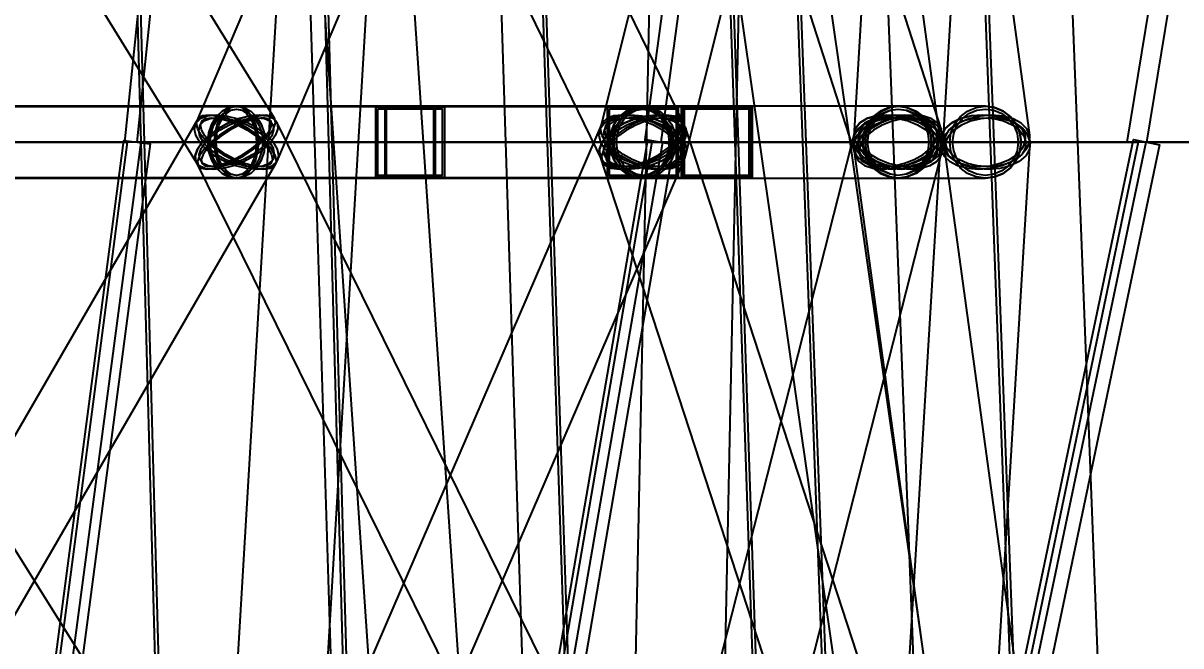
# Model space of a CAD drawing. Header units: millimetres. Extents: x -123812 to 252100, y -3000 to 639000.
# Drawn here: x 9009 to 15548, y 352156 to 355672 of the extents above; entities that cross this region are included whole.
import ezdxf

# ---------------------------------------------------------------- set-up
doc = ezdxf.new("R2010")
doc.units = ezdxf.units.MM
for name, color, linetype, lineweight in [('D-STR-DECK', 7, 'Continuous', 25), ('D-STR-DIM', 7, 'Continuous', 13), ('D-STR-STRC', 7, 'Continuous', 25)]:
    doc.layers.add(name, color=color, linetype=linetype, lineweight=lineweight)
doc.styles.add('OpenSansCondensed-Light', font='OpenSansCondensed-Light.ttf')
doc.styles.add('TOWER_UNICODE', font='Arial Unicode.ttf')
doc.dimstyles.new('EZDXF', dxfattribs={"dimtxt": 0.25, "dimasz": 0.175, "dimexe": 0.375, "dimexo": 0.125, "dimgap": 0.1, "dimtad": 1, "dimlfac": 100, "dimzin": 12, "dimdsep": 46, "dimtxsty": 'OpenSansCondensed-Light', "dimblk": 'ARCHTICK', "dimcen": 2.5, "dimazin": 3, "dimtfac": 0.5, "dimtmove": 2, "dimatfit": 3})

# ---------------------------------------------------------------- blocks, each defined once
blk = doc.blocks.new('_ARCHTICK')
at = {"color": 0, "linetype": 'BYBLOCK', "const_width": 0.15}
blk.add_lwpolyline([(-0.5, -0.5), (0.5, 0.5)], dxfattribs=at)

msp = doc.modelspace()

# ---------------------------------------------------------------- linework, layer by layer
at = {"layer": 'D-STR-DECK'}
for points in [[(6481.3, 355000), (7459.2, 369000), (7433.3, 371000), (11059.6, 371000), (11097.8, 369000), (9651.9, 355000)], [(6481.3, 355000), (7459.2, 369000), (7433.3, 371000), (11059.6, 371000), (11097.8, 369000), (9651.9, 355000)], [(9583, 355000), (11028.9, 369000), (10990.7, 371000), (14450, 371000), (14500, 369000), (12610.8, 355000)], [(9583, 355000), (11028.9, 369000), (10990.7, 371000), (14450, 371000), (14500, 369000), (12610.8, 355000)], [(12520.8, 355000), (14410, 369000), (14360, 371000), (17593.2, 371000), (17654.1, 369000), (15354, 355000)], [(12520.8, 355000), (14410, 369000), (14360, 371000), (17593.2, 371000), (17654.1, 369000), (15354, 355000)], [(15244.4, 355000), (17544.5, 369000), (17483.6, 371000), (20435.4, 371000), (20506.1, 369000), (17834.4, 355000)], [(15244.4, 355000), (17544.5, 369000), (17483.6, 371000), (20435.4, 371000), (20506.1, 369000), (17834.4, 355000)], [(6114.8, 350000), (6564.3, 355000), (9597, 355000), (8941.9, 350000)], [(6114.8, 350000), (6564.3, 355000), (9597, 355000), (8941.9, 350000)], [(6942.2, 335009.8), (9577.5, 355009.8), (9726.3, 354990.2), (7090.9, 334990.2)], [(6942.2, 335009.8), (9577.5, 355009.8), (9726.3, 354990.2), (7090.9, 334990.2)], [(9013.4, 350000), (9676, 355000), (12559.3, 355000), (11702, 350000)], [(9013.4, 350000), (9676, 355000), (12559.3, 355000), (11702, 350000)], [(9093.6, 335012.7), (12536.9, 355012.7), (12684.7, 354987.3), (9241.5, 334987.3)], [(9093.6, 335012.7), (12536.9, 355012.7), (12684.7, 354987.3), (9241.5, 334987.3)], [(11088.3, 335015.4), (15280.6, 355015.4), (15427.4, 354984.6), (11235.1, 334984.6)], [(11088.3, 335015.4), (15280.6, 355015.4), (15427.4, 354984.6), (11235.1, 334984.6)], [(11757.8, 350000), (12622.1, 355000), (15306.8, 355000), (14261.9, 350000)], [(11757.8, 350000), (12622.1, 355000), (15306.8, 355000), (14261.9, 350000)], [(14300.9, 350000), (15352.2, 355000), (17792.3, 355000), (16577.8, 350000)], [(14300.9, 350000), (15352.2, 355000), (17792.3, 355000), (16577.8, 350000)]]:
    msp.add_lwpolyline(points, close=True, dxfattribs=at)
at = {"layer": 'D-STR-STRC'}
for points in [[(10308.6, 374964.3), (13888.6, 349964.3), (13897.2, 349959.5), (13922.3, 349957.4), (13962.3, 349958.2), (14014.4, 349961.9), (14075, 349968.2), (14140.1, 349976.6), (14205.2, 349986.7), (14265.8, 349997.6), (14317.9, 350008.7), (14357.8, 350019.2), (14383, 350028.4), (14391.5, 350035.7), (10811.5, 375035.7)], [(9410.4, 374983.1), (11100.2, 349983.1), (11108.8, 349975.6), (11134.1, 349969.7), (11174.4, 349965.9), (11226.9, 349964.4), (11288, 349965.4), (11353.6, 349968.7), (11419.2, 349974.1), (11480.3, 349981.3), (11532.8, 349989.8), (11573.1, 349998.9), (11598.4, 350008.2), (11607, 350016.9), (9917.2, 375016.9)], [(11582.1, 375014.8), (10097.7, 350014.8), (10106.3, 350005.1), (10131.7, 349995.1), (10172, 349985.4), (10224.5, 349976.7), (10285.6, 349969.6), (10351.3, 349964.6), (10416.9, 349962), (10478, 349962), (10530.6, 349964.5), (10570.8, 349969.5), (10596.2, 349976.6), (10604.8, 349985.2), (12089.2, 374985.2)], [(12947, 375005.2), (12423.7, 350005.2), (12432.4, 349995.2), (12457.7, 349985.5), (12498.1, 349976.8), (12550.7, 349969.7), (12611.9, 349964.6), (12677.6, 349962), (12743.4, 349962), (12804.6, 349964.5), (12857.2, 349969.5), (12897.6, 349976.5), (12922.9, 349985.1), (12931.6, 349994.8), (13454.9, 374994.8)], [(6908, 359868), (9996.8, 354868), (10014.8, 354852.8), (10046.4, 354847.6), (10089.4, 354852.8), (10140.9, 354868), (10197.3, 354892.2), (10254.9, 354923.8), (10309.6, 354960.6), (10357.8, 355000), (10396.2, 355039.4), (10422.2, 355076.2), (10434, 355107.8), (10430.7, 355132), (7342, 360132)], [(9846.4, 359892.2), (12279.4, 354892.2), (12298.4, 354868), (12331.9, 354852.8), (12377.4, 354847.6), (12432, 354852.8), (12491.7, 354868), (12552.7, 354892.2), (12610.7, 354923.8), (12661.8, 354960.6), (12702.6, 355000), (12730.1, 355039.4), (12742.6, 355076.2), (12739.1, 355107.8), (10306.2, 360107.8)], [(12111.4, 360107.8), (9984.4, 355107.8), (9975, 355076.2), (9981.9, 355039.4), (10004.6, 355000), (10041.5, 354960.6), (10090.2, 354923.8), (10147.3, 354892.2), (10209, 354868), (10270.9, 354852.8), (10329, 354847.6), (10379.2, 354852.8), (10418.2, 354868), (10443.2, 354892.2), (12570.3, 359892.2)], [(12098.6, 359923.8), (13710, 354923.8), (13728.3, 354892.2), (13762, 354868), (13808.6, 354852.8), (13865, 354847.6), (13927.3, 354852.8), (13991.3, 354868), (14052.7, 354892.2), (14107.2, 354923.8), (14151.2, 354960.6), (14181.6, 355000), (14196.4, 355039.4), (14194.5, 355076.2), (12583.1, 360076.2)], [(13523.2, 360076.2), (12268, 355076.2), (12260.5, 355039.4), (12269.9, 355000), (12295.7, 354960.6), (12336, 354923.8), (12388.1, 354892.2), (12448.5, 354868), (12513, 354852.8), (12577.3, 354847.6), (12636.9, 354852.8), (12687.8, 354868), (12726.6, 354892.2), (12750.5, 354923.8), (14005.7, 359923.8)], [(13513.6, 359960.6), (14193.6, 354960.6), (14209.7, 354923.8), (14241.8, 354892.2), (14287.6, 354868), (14344.2, 354852.8), (14407.6, 354847.6), (14473.5, 354852.8), (14537.4, 354868), (14595, 354892.2), (14642.3, 354923.8), (14676.2, 354960.6), (14694.2, 355000), (14695.3, 355039.4), (14015.3, 360039.4)], [(13996.8, 360000), (13699.1, 355000), (13711.9, 354960.6), (13741.1, 354923.8), (13784.6, 354892.2), (13839.6, 354868), (13902.3, 354852.8), (13968.4, 354847.6), (14033.4, 354852.8), (14092.8, 354868), (14142.7, 354892.2), (14179.6, 354923.8), (14201, 354960.6), (14205.5, 355000), (14503.2, 360000)], [(7535.1, 349866.9), (10429.4, 354866.9), (10439.1, 354891.3), (10433.3, 354923.1), (10412.7, 354960.2), (10378.4, 355000), (10333, 355039.8), (10279.4, 355076.9), (10221.3, 355108.7), (10162.7, 355133.1), (10107.7, 355148.5), (10059.8, 355153.7), (10022.4, 355148.5), (9998.1, 355133.1), (7103.8, 350133.1)], [(7222.2, 354796.8), (10213.8, 354796.8), (10245.8, 354803.7), (10275.6, 354824), (10301.2, 354856.3), (10320.9, 354898.4), (10333.2, 354947.4), (10337.5, 355000), (10333.2, 355052.6), (10320.9, 355101.6), (10301.2, 355143.7), (10275.6, 355176), (10245.8, 355196.3), (10213.8, 355203.2), (7222.2, 355203.2)], [(7222.2, 354796.8), (10213.8, 354796.8), (10245.8, 354803.7), (10275.6, 354824), (10301.2, 354856.3), (10320.9, 354898.4), (10333.2, 354947.4), (10337.5, 355000), (10333.2, 355052.6), (10320.9, 355101.6), (10301.2, 355143.7), (10275.6, 355176), (10245.8, 355196.3), (10213.8, 355203.2), (7222.2, 355203.2)], [(12907.1, 350108.7), (10443.2, 355108.7), (10424, 355133.1), (10390.4, 355148.5), (10344.8, 355153.7), (10290.3, 355148.5), (10230.6, 355133.1), (10169.7, 355108.7), (10111.8, 355076.9), (10060.9, 355039.8), (10020.4, 355000), (9993, 354960.2), (9980.7, 354923.1), (9984.3, 354891.3), (12448.2, 349891.3)], [(10580.3, 349891.3), (12738.3, 354891.3), (12747.7, 354923.1), (12740.9, 354960.2), (12718.4, 355000), (12681.5, 355039.8), (12632.9, 355076.9), (12575.9, 355108.7), (12514.4, 355133.1), (12452.5, 355148.5), (12394.5, 355153.7), (12344.2, 355148.5), (12305.3, 355133.1), (12280.2, 355108.7), (10122.2, 350108.7)], [(14382.2, 350076.9), (12751.3, 355076.9), (12732.8, 355108.7), (12699.1, 355133.1), (12652.4, 355148.5), (12596, 355153.7), (12533.7, 355148.5), (12469.7, 355133.1), (12408.4, 355108.7), (12353.9, 355076.9), (12310.1, 355039.8), (12279.8, 355000), (12265.2, 354960.2), (12267.2, 354923.1), (13898, 349923.1)], [(12918.8, 349923.1), (14193.4, 354923.1), (14201, 354960.2), (14191.6, 355000), (14165.9, 355039.8), (14125.6, 355076.9), (14073.5, 355108.7), (14013.2, 355133.1), (13948.7, 355148.5), (13884.5, 355153.7), (13824.8, 355148.5), (13773.9, 355133.1), (13735.1, 355108.7), (13711.1, 355076.9), (12436.5, 350076.9)], [(14889.7, 350039.8), (14203, 355039.8), (14186.9, 355076.9), (14154.7, 355108.7), (14108.8, 355133.1), (14052.2, 355148.5), (13988.8, 355153.7), (13922.9, 355148.5), (13859, 355133.1), (13801.4, 355108.7), (13754.2, 355076.9), (13720.4, 355039.8), (13702.4, 355000), (13701.5, 354960.2), (14388.1, 349960.2)], [(14393.3, 350000), (14697.6, 355000), (14684.8, 355039.8), (14655.6, 355076.9), (14612, 355108.7), (14557, 355133.1), (14494.3, 355148.5), (14428.3, 355153.7), (14363.3, 355148.5), (14303.8, 355133.1), (14254, 355108.7), (14217.1, 355076.9), (14195.7, 355039.8), (14191.3, 355000), (13886.9, 350000)], [(7006, 354866.9), (10135, 349866.9), (10153.1, 349851.5), (10184.8, 349846.3), (10227.8, 349851.5), (10279.2, 349866.9), (10335.5, 349891.3), (10392.9, 349923.1), (10447.5, 349960.2), (10495.5, 350000), (10533.6, 350039.8), (10559.4, 350076.9), (10570.9, 350108.7), (10567.5, 350133.1), (7438.5, 355133.1)]]:
    msp.add_lwpolyline(points, dxfattribs=at)
for points in [[(9536.7, 360000), (9673, 355000), (10754.5, 355000), (10615.9, 360000)], [(9555.4, 360000), (9692.4, 355000), (10735.1, 355000), (10597.1, 360000)], [(10496.6, 360000), (10654.1, 355000), (11735.7, 355000), (11575.8, 360000)], [(11801.2, 360000), (11968.5, 355000), (13050, 355000), (12880.5, 360000)], [(11820, 360000), (11987.9, 355000), (13030.6, 355000), (12861.7, 360000)], [(13224.8, 360000), (13411.5, 355000), (14493, 355000), (14304.1, 360000)], [(13243.6, 360000), (13430.9, 355000), (14473.6, 355000), (14285.3, 360000)], [(13729.1, 360000), (13923.1, 355000), (14965.8, 355000), (14770.9, 360000)], [(6322, 354800), (11336.3, 354800), (11336.3, 355200), (6322, 355200)], [(6322, 354800), (11336.3, 354800), (11336.3, 355200), (6322, 355200)], [(10407.2, 355000), (10366.7, 354960.2), (10315.7, 354923.1), (10257.8, 354891.3), (10197, 354866.9), (10137.2, 354851.5), (10082.7, 354846.3), (10037.1, 354851.5), (10003.5, 354866.9), (9984.3, 354891.3), (9980.7, 354923.1), (9993, 354960.2), (10020.4, 355000), (10060.9, 355039.8), (10111.8, 355076.9), (10169.7, 355108.7), (10230.6, 355133.1), (10290.3, 355148.5), (10344.8, 355153.7), (10390.4, 355148.5), (10424, 355133.1), (10443.2, 355108.7), (10446.8, 355076.9), (10434.5, 355039.8)], [(10378.4, 355000), (10412.7, 354960.2), (10433.3, 354923.1), (10439.1, 354891.3), (10429.4, 354866.9), (10405.1, 354851.5), (10367.7, 354846.3), (10319.9, 354851.5), (10264.8, 354866.9), (10206.2, 354891.3), (10148.2, 354923.1), (10094.6, 354960.2), (10049.1, 355000), (10014.9, 355039.8), (9994.2, 355076.9), (9988.5, 355108.7), (9998.1, 355133.1), (10022.4, 355148.5), (10059.8, 355153.7), (10107.7, 355148.5), (10162.7, 355133.1), (10221.3, 355108.7), (10279.4, 355076.9), (10333, 355039.8)], [(10052.6, 355000), (10058, 354947.4), (10074.2, 354898.4), (10099.8, 354856.3), (10133.2, 354824), (10172, 354803.7), (10213.8, 354796.8), (12509.3, 354796.8), (12551, 354803.7), (12589.9, 354824), (12623.2, 354856.3), (12648.9, 354898.4), (12665, 354947.4), (12670.5, 355000), (12665, 355052.6), (12648.9, 355101.6), (12623.2, 355143.7), (12589.9, 355176), (12551, 355196.3), (12509.3, 355203.2), (10213.8, 355203.2), (10172, 355196.3), (10133.2, 355176), (10099.8, 355143.7), (10074.2, 355101.6), (10058, 355052.6)], [(10375, 355000), (10369.5, 354947.4), (10353.4, 354898.4), (10327.8, 354856.3), (10294.4, 354824), (10255.5, 354803.7), (10213.8, 354796.8), (10172, 354803.7), (10133.2, 354824), (10099.8, 354856.3), (10074.2, 354898.4), (10058, 354947.4), (10052.6, 355000), (10058, 355052.6), (10074.2, 355101.6), (10099.8, 355143.7), (10133.2, 355176), (10172, 355196.3), (10213.8, 355203.2), (10255.5, 355196.3), (10294.4, 355176), (10327.8, 355143.7), (10353.4, 355101.6), (10369.5, 355052.6)], [(10052.6, 355000), (10058, 354947.4), (10074.2, 354898.4), (10099.8, 354856.3), (10133.2, 354824), (10172, 354803.7), (10213.8, 354796.8), (12509.3, 354796.8), (12551, 354803.7), (12589.9, 354824), (12623.2, 354856.3), (12648.9, 354898.4), (12665, 354947.4), (12670.5, 355000), (12665, 355052.6), (12648.9, 355101.6), (12623.2, 355143.7), (12589.9, 355176), (12551, 355196.3), (12509.3, 355203.2), (10213.8, 355203.2), (10172, 355196.3), (10133.2, 355176), (10099.8, 355143.7), (10074.2, 355101.6), (10058, 355052.6)], [(10375, 355000), (10369.5, 354947.4), (10353.4, 354898.4), (10327.8, 354856.3), (10294.4, 354824), (10255.5, 354803.7), (10213.8, 354796.8), (10172, 354803.7), (10133.2, 354824), (10099.8, 354856.3), (10074.2, 354898.4), (10058, 354947.4), (10052.6, 355000), (10058, 355052.6), (10074.2, 355101.6), (10099.8, 355143.7), (10133.2, 355176), (10172, 355196.3), (10213.8, 355203.2), (10255.5, 355196.3), (10294.4, 355176), (10327.8, 355143.7), (10353.4, 355101.6), (10369.5, 355052.6)], [(10362.3, 355000), (10357.2, 354951.5), (10342.4, 354906.4), (10318.8, 354867.6), (10288, 354837.9), (10252.2, 354819.2), (10213.8, 354812.8), (10175.3, 354819.2), (10139.5, 354837.9), (10108.7, 354867.6), (10085.1, 354906.4), (10070.3, 354951.5), (10065.2, 355000), (10070.3, 355048.5), (10085.1, 355093.6), (10108.7, 355132.4), (10139.5, 355162.1), (10175.3, 355180.8), (10213.8, 355187.2), (10252.2, 355180.8), (10288, 355162.1), (10318.8, 355132.4), (10342.4, 355093.6), (10357.2, 355048.5)], [(10362.3, 355000), (10357.2, 354951.5), (10342.4, 354906.4), (10318.8, 354867.6), (10288, 354837.9), (10252.2, 354819.2), (10213.8, 354812.8), (10175.3, 354819.2), (10139.5, 354837.9), (10108.7, 354867.6), (10085.1, 354906.4), (10070.3, 354951.5), (10065.2, 355000), (10070.3, 355048.5), (10085.1, 355093.6), (10108.7, 355132.4), (10139.5, 355162.1), (10175.3, 355180.8), (10213.8, 355187.2), (10252.2, 355180.8), (10288, 355162.1), (10318.8, 355132.4), (10342.4, 355093.6), (10357.2, 355048.5)], [(10337.5, 355000), (10333.2, 354947.4), (10320.9, 354898.4), (10301.2, 354856.3), (10275.6, 354824), (10245.8, 354803.7), (10213.8, 354796.8), (10181.7, 354803.7), (10151.9, 354824), (10126.3, 354856.3), (10106.6, 354898.4), (10094.3, 354947.4), (10090.1, 355000), (10094.3, 355052.6), (10106.6, 355101.6), (10126.3, 355143.7), (10151.9, 355176), (10181.7, 355196.3), (10213.8, 355203.2), (10245.8, 355196.3), (10275.6, 355176), (10301.2, 355143.7), (10320.9, 355101.6), (10333.2, 355052.6)], [(10337.5, 355000), (10333.2, 354947.4), (10320.9, 354898.4), (10301.2, 354856.3), (10275.6, 354824), (10245.8, 354803.7), (10213.8, 354796.8), (10181.7, 354803.7), (10151.9, 354824), (10126.3, 354856.3), (10106.6, 354898.4), (10094.3, 354947.4), (10090.1, 355000), (10094.3, 355052.6), (10106.6, 355101.6), (10126.3, 355143.7), (10151.9, 355176), (10181.7, 355196.3), (10213.8, 355203.2), (10245.8, 355196.3), (10275.6, 355176), (10301.2, 355143.7), (10320.9, 355101.6), (10333.2, 355052.6)], [(10327.7, 355000), (10323.8, 354951.5), (10312.5, 354906.4), (10294.3, 354867.6), (10270.7, 354837.9), (10243.3, 354819.2), (10213.8, 354812.8), (10184.3, 354819.2), (10156.8, 354837.9), (10133.2, 354867.6), (10115.1, 354906.4), (10103.7, 354951.5), (10099.8, 355000), (10103.7, 355048.5), (10115.1, 355093.6), (10133.2, 355132.4), (10156.8, 355162.1), (10184.3, 355180.8), (10213.8, 355187.2), (10243.3, 355180.8), (10270.7, 355162.1), (10294.3, 355132.4), (10312.5, 355093.6), (10323.8, 355048.5)], [(10327.7, 355000), (10323.8, 354951.5), (10312.5, 354906.4), (10294.3, 354867.6), (10270.7, 354837.9), (10243.3, 354819.2), (10213.8, 354812.8), (10184.3, 354819.2), (10156.8, 354837.9), (10133.2, 354867.6), (10115.1, 354906.4), (10103.7, 354951.5), (10099.8, 355000), (10103.7, 355048.5), (10115.1, 355093.6), (10133.2, 355132.4), (10156.8, 355162.1), (10184.3, 355180.8), (10213.8, 355187.2), (10243.3, 355180.8), (10270.7, 355162.1), (10294.3, 355132.4), (10312.5, 355093.6), (10323.8, 355048.5)], [(11001.7, 354800), (13120, 354800), (13120, 355200), (11001.7, 355200)], [(11001.7, 355200), (11388.1, 355200), (11388.1, 354800), (11001.7, 354800)], [(11001.7, 354800), (13120, 354800), (13120, 355200), (11001.7, 355200)], [(11001.7, 355200), (11388.1, 355200), (11388.1, 354800), (11001.7, 354800)], [(11013.3, 355188), (11376.5, 355188), (11376.5, 354812), (11013.3, 354812)], [(11013.3, 355188), (11376.5, 355188), (11376.5, 354812), (11013.3, 354812)], [(11053.5, 355200), (11336.3, 355200), (11336.3, 354800), (11053.5, 354800)], [(11053.5, 355200), (11336.3, 355200), (11336.3, 354800), (11053.5, 354800)], [(11062, 355188), (11327.8, 355188), (11327.8, 354812), (11062, 354812)], [(11062, 355188), (11327.8, 355188), (11327.8, 354812), (11062, 354812)], [(12738.7, 355000), (12708.4, 354960.2), (12664.6, 354923.1), (12610.1, 354891.3), (12548.8, 354866.9), (12484.8, 354851.5), (12422.5, 354846.3), (12366.1, 354851.5), (12319.4, 354866.9), (12285.7, 354891.3), (12267.2, 354923.1), (12265.2, 354960.2), (12279.8, 355000), (12310.1, 355039.8), (12353.9, 355076.9), (12408.4, 355108.7), (12469.7, 355133.1), (12533.7, 355148.5), (12596, 355153.7), (12652.4, 355148.5), (12699.1, 355133.1), (12732.8, 355108.7), (12751.3, 355076.9), (12753.3, 355039.8)], [(12718.4, 355000), (12740.9, 354960.2), (12747.7, 354923.1), (12738.3, 354891.3), (12713.2, 354866.9), (12674.3, 354851.5), (12624.1, 354846.3), (12566, 354851.5), (12504.1, 354866.9), (12442.6, 354891.3), (12385.6, 354923.1), (12337, 354960.2), (12300.2, 355000), (12277.6, 355039.8), (12270.8, 355076.9), (12280.2, 355108.7), (12305.3, 355133.1), (12344.2, 355148.5), (12394.5, 355153.7), (12452.5, 355148.5), (12514.4, 355133.1), (12575.9, 355108.7), (12632.9, 355076.9), (12681.5, 355039.8)], [(12309.6, 354800), (13126.4, 354800), (13126.4, 355200), (12309.6, 355200)], [(12309.6, 355200), (12708.9, 355200), (12708.9, 354800), (12309.6, 354800)], [(12321.5, 355000), (12327.9, 354947.4), (12346.7, 354898.4), (12376.5, 354856.3), (12415.4, 354824), (12460.7, 354803.7), (12509.3, 354796.8), (13952.3, 354796.8), (14000.9, 354803.7), (14046.1, 354824), (14085, 354856.3), (14114.8, 354898.4), (14133.6, 354947.4), (14140, 355000), (14133.6, 355052.6), (14114.8, 355101.6), (14085, 355143.7), (14046.1, 355176), (14000.9, 355196.3), (13952.3, 355203.2), (12509.3, 355203.2), (12460.7, 355196.3), (12415.4, 355176), (12376.5, 355143.7), (12346.7, 355101.6), (12327.9, 355052.6)], [(12697, 355000), (12690.6, 354947.4), (12671.8, 354898.4), (12642, 354856.3), (12603.1, 354824), (12557.8, 354803.7), (12509.3, 354796.8), (12460.7, 354803.7), (12415.4, 354824), (12376.5, 354856.3), (12346.7, 354898.4), (12327.9, 354947.4), (12321.5, 355000), (12327.9, 355052.6), (12346.7, 355101.6), (12376.5, 355143.7), (12415.4, 355176), (12460.7, 355196.3), (12509.3, 355203.2), (12557.8, 355196.3), (12603.1, 355176), (12642, 355143.7), (12671.8, 355101.6), (12690.6, 355052.6)], [(12321.5, 355000), (12327.9, 354947.4), (12346.7, 354898.4), (12376.5, 354856.3), (12415.4, 354824), (12460.7, 354803.7), (12509.3, 354796.8), (13952.3, 354796.8), (14000.9, 354803.7), (14046.1, 354824), (14085, 354856.3), (14114.8, 354898.4), (14133.6, 354947.4), (14140, 355000), (14133.6, 355052.6), (14114.8, 355101.6), (14085, 355143.7), (14046.1, 355176), (14000.9, 355196.3), (13952.3, 355203.2), (12509.3, 355203.2), (12460.7, 355196.3), (12415.4, 355176), (12376.5, 355143.7), (12346.7, 355101.6), (12327.9, 355052.6)], [(12697, 355000), (12690.6, 354947.4), (12671.8, 354898.4), (12642, 354856.3), (12603.1, 354824), (12557.8, 354803.7), (12509.3, 354796.8), (12460.7, 354803.7), (12415.4, 354824), (12376.5, 354856.3), (12346.7, 354898.4), (12327.9, 354947.4), (12321.5, 355000), (12327.9, 355052.6), (12346.7, 355101.6), (12376.5, 355143.7), (12415.4, 355176), (12460.7, 355196.3), (12509.3, 355203.2), (12557.8, 355196.3), (12603.1, 355176), (12642, 355143.7), (12671.8, 355101.6), (12690.6, 355052.6)], [(12321.6, 355188), (12696.9, 355188), (12696.9, 354812), (12321.6, 354812)], [(12682.2, 355000), (12676.3, 354951.5), (12659, 354906.4), (12631.6, 354867.6), (12595.7, 354837.9), (12554, 354819.2), (12509.3, 354812.8), (12464.5, 354819.2), (12422.8, 354837.9), (12387, 354867.6), (12359.5, 354906.4), (12342.2, 354951.5), (12336.3, 355000), (12342.2, 355048.5), (12359.5, 355093.6), (12387, 355132.4), (12422.8, 355162.1), (12464.5, 355180.8), (12509.3, 355187.2), (12554, 355180.8), (12595.7, 355162.1), (12631.6, 355132.4), (12659, 355093.6), (12676.3, 355048.5)], [(12682.2, 355000), (12676.3, 354951.5), (12659, 354906.4), (12631.6, 354867.6), (12595.7, 354837.9), (12554, 354819.2), (12509.3, 354812.8), (12464.5, 354819.2), (12422.8, 354837.9), (12387, 354867.6), (12359.5, 354906.4), (12342.2, 354951.5), (12336.3, 355000), (12342.2, 355048.5), (12359.5, 355093.6), (12387, 355132.4), (12422.8, 355162.1), (12464.5, 355180.8), (12509.3, 355187.2), (12554, 355180.8), (12595.7, 355162.1), (12631.6, 355132.4), (12659, 355093.6), (12676.3, 355048.5)], [(12670.5, 355000), (12665, 354947.4), (12648.9, 354898.4), (12623.2, 354856.3), (12589.9, 354824), (12551, 354803.7), (12509.3, 354796.8), (12467.5, 354803.7), (12428.7, 354824), (12395.3, 354856.3), (12369.6, 354898.4), (12353.5, 354947.4), (12348, 355000), (12353.5, 355052.6), (12369.6, 355101.6), (12395.3, 355143.7), (12428.7, 355176), (12467.5, 355196.3), (12509.3, 355203.2), (12551, 355196.3), (12589.9, 355176), (12623.2, 355143.7), (12648.9, 355101.6), (12665, 355052.6)], [(12670.5, 355000), (12665, 354947.4), (12648.9, 354898.4), (12623.2, 354856.3), (12589.9, 354824), (12551, 354803.7), (12509.3, 354796.8), (12467.5, 354803.7), (12428.7, 354824), (12395.3, 354856.3), (12369.6, 354898.4), (12353.5, 354947.4), (12348, 355000), (12353.5, 355052.6), (12369.6, 355101.6), (12395.3, 355143.7), (12428.7, 355176), (12467.5, 355196.3), (12509.3, 355203.2), (12551, 355196.3), (12589.9, 355176), (12623.2, 355143.7), (12648.9, 355101.6), (12665, 355052.6)], [(12657.8, 355000), (12652.7, 354951.5), (12637.9, 354906.4), (12614.3, 354867.6), (12583.5, 354837.9), (12547.7, 354819.2), (12509.3, 354812.8), (12470.8, 354819.2), (12435, 354837.9), (12404.2, 354867.6), (12380.6, 354906.4), (12365.8, 354951.5), (12360.7, 355000), (12365.8, 355048.5), (12380.6, 355093.6), (12404.2, 355132.4), (12435, 355162.1), (12470.8, 355180.8), (12509.3, 355187.2), (12547.7, 355180.8), (12583.5, 355162.1), (12614.3, 355132.4), (12637.9, 355093.6), (12652.7, 355048.5)], [(12657.8, 355000), (12652.7, 354951.5), (12637.9, 354906.4), (12614.3, 354867.6), (12583.5, 354837.9), (12547.7, 354819.2), (12509.3, 354812.8), (12470.8, 354819.2), (12435, 354837.9), (12404.2, 354867.6), (12380.6, 354906.4), (12365.8, 354951.5), (12360.7, 355000), (12365.8, 355048.5), (12380.6, 355093.6), (12404.2, 355132.4), (12435, 355162.1), (12470.8, 355180.8), (12509.3, 355187.2), (12547.7, 355180.8), (12583.5, 355162.1), (12614.3, 355132.4), (12637.9, 355093.6), (12652.7, 355048.5)], [(12727.1, 355200), (13126.4, 355200), (13126.4, 354800), (12727.1, 354800)], [(12733.6, 355200), (13120, 355200), (13120, 354800), (12733.6, 354800)], [(12733.6, 355200), (13120, 355200), (13120, 354800), (12733.6, 354800)], [(12739.1, 355188), (13114.5, 355188), (13114.5, 354812), (12739.1, 354812)], [(12745.2, 355188), (13108.4, 355188), (13108.4, 354812), (12745.2, 354812)], [(12745.2, 355188), (13108.4, 355188), (13108.4, 354812), (12745.2, 354812)], [(14202.1, 355000), (14184.1, 354960.2), (14150.4, 354923.1), (14103.1, 354891.3), (14045.5, 354866.9), (13981.6, 354851.5), (13915.7, 354846.3), (13852.3, 354851.5), (13795.7, 354866.9), (13749.8, 354891.3), (13717.6, 354923.1), (13701.5, 354960.2), (13702.4, 355000), (13720.4, 355039.8), (13754.2, 355076.9), (13801.4, 355108.7), (13859, 355133.1), (13922.9, 355148.5), (13988.8, 355153.7), (14052.2, 355148.5), (14108.8, 355133.1), (14154.7, 355108.7), (14186.9, 355076.9), (14203, 355039.8)], [(14191.6, 355000), (14201, 354960.2), (14193.4, 354923.1), (14169.4, 354891.3), (14130.6, 354866.9), (14079.7, 354851.5), (14020.1, 354846.3), (13955.8, 354851.5), (13891.3, 354866.9), (13831, 354891.3), (13778.9, 354923.1), (13738.7, 354960.2), (13713, 355000), (13703.6, 355039.8), (13711.1, 355076.9), (13735.1, 355108.7), (13773.9, 355133.1), (13824.8, 355148.5), (13884.5, 355153.7), (13948.7, 355148.5), (14013.2, 355133.1), (14073.5, 355108.7), (14125.6, 355076.9), (14165.9, 355039.8)], [(13750.8, 355000), (13757.7, 354947.4), (13777.8, 354898.4), (13809.8, 354856.3), (13851.5, 354824), (13900.1, 354803.7), (13952.3, 354796.8), (14444.4, 354796.8), (14496.6, 354803.7), (14545.2, 354824), (14586.9, 354856.3), (14618.9, 354898.4), (14639, 354947.4), (14645.9, 355000), (14639, 355052.6), (14618.9, 355101.6), (14586.9, 355143.7), (14545.2, 355176), (14496.6, 355196.3), (14444.4, 355203.2), (13952.3, 355203.2), (13900.1, 355196.3), (13851.5, 355176), (13809.8, 355143.7), (13777.8, 355101.6), (13757.7, 355052.6)], [(14153.7, 355000), (14146.9, 354947.4), (14126.7, 354898.4), (14094.7, 354856.3), (14053, 354824), (14004.4, 354803.7), (13952.3, 354796.8), (13900.1, 354803.7), (13851.5, 354824), (13809.8, 354856.3), (13777.8, 354898.4), (13757.7, 354947.4), (13750.8, 355000), (13757.7, 355052.6), (13777.8, 355101.6), (13809.8, 355143.7), (13851.5, 355176), (13900.1, 355196.3), (13952.3, 355203.2), (14004.4, 355196.3), (14053, 355176), (14094.7, 355143.7), (14126.7, 355101.6), (14146.9, 355052.6)], [(13750.8, 355000), (13757.7, 354947.4), (13777.8, 354898.4), (13809.8, 354856.3), (13851.5, 354824), (13900.1, 354803.7), (13952.3, 354796.8), (14444.4, 354796.8), (14496.6, 354803.7), (14545.2, 354824), (14586.9, 354856.3), (14618.9, 354898.4), (14639, 354947.4), (14645.9, 355000), (14639, 355052.6), (14618.9, 355101.6), (14586.9, 355143.7), (14545.2, 355176), (14496.6, 355196.3), (14444.4, 355203.2), (13952.3, 355203.2), (13900.1, 355196.3), (13851.5, 355176), (13809.8, 355143.7), (13777.8, 355101.6), (13757.7, 355052.6)], [(14153.7, 355000), (14146.9, 354947.4), (14126.7, 354898.4), (14094.7, 354856.3), (14053, 354824), (14004.4, 354803.7), (13952.3, 354796.8), (13900.1, 354803.7), (13851.5, 354824), (13809.8, 354856.3), (13777.8, 354898.4), (13757.7, 354947.4), (13750.8, 355000), (13757.7, 355052.6), (13777.8, 355101.6), (13809.8, 355143.7), (13851.5, 355176), (13900.1, 355196.3), (13952.3, 355203.2), (14004.4, 355196.3), (14053, 355176), (14094.7, 355143.7), (14126.7, 355101.6), (14146.9, 355052.6)], [(14140, 355000), (14133.6, 354947.4), (14114.8, 354898.4), (14085, 354856.3), (14046.1, 354824), (14000.9, 354803.7), (13952.3, 354796.8), (13903.7, 354803.7), (13858.4, 354824), (13819.5, 354856.3), (13789.7, 354898.4), (13770.9, 354947.4), (13764.5, 355000), (13770.9, 355052.6), (13789.7, 355101.6), (13819.5, 355143.7), (13858.4, 355176), (13903.7, 355196.3), (13952.3, 355203.2), (14000.9, 355196.3), (14046.1, 355176), (14085, 355143.7), (14114.8, 355101.6), (14133.6, 355052.6)], [(14140, 355000), (14133.6, 354947.4), (14114.8, 354898.4), (14085, 354856.3), (14046.1, 354824), (14000.9, 354803.7), (13952.3, 354796.8), (13903.7, 354803.7), (13858.4, 354824), (13819.5, 354856.3), (13789.7, 354898.4), (13770.9, 354947.4), (13764.5, 355000), (13770.9, 355052.6), (13789.7, 355101.6), (13819.5, 355143.7), (13858.4, 355176), (13903.7, 355196.3), (13952.3, 355203.2), (14000.9, 355196.3), (14046.1, 355176), (14085, 355143.7), (14114.8, 355101.6), (14133.6, 355052.6)], [(14137.9, 355000), (14131.5, 354951.5), (14113, 354906.4), (14083.5, 354867.6), (14045.1, 354837.9), (14000.3, 354819.2), (13952.3, 354812.8), (13904.2, 354819.2), (13859.5, 354837.9), (13821, 354867.6), (13791.5, 354906.4), (13773, 354951.5), (13766.7, 355000), (13773, 355048.5), (13791.5, 355093.6), (13821, 355132.4), (13859.5, 355162.1), (13904.2, 355180.8), (13952.3, 355187.2), (14000.3, 355180.8), (14045.1, 355162.1), (14083.5, 355132.4), (14113, 355093.6), (14131.5, 355048.5)], [(14137.9, 355000), (14131.5, 354951.5), (14113, 354906.4), (14083.5, 354867.6), (14045.1, 354837.9), (14000.3, 354819.2), (13952.3, 354812.8), (13904.2, 354819.2), (13859.5, 354837.9), (13821, 354867.6), (13791.5, 354906.4), (13773, 354951.5), (13766.7, 355000), (13773, 355048.5), (13791.5, 355093.6), (13821, 355132.4), (13859.5, 355162.1), (13904.2, 355180.8), (13952.3, 355187.2), (14000.3, 355180.8), (14045.1, 355162.1), (14083.5, 355132.4), (14113, 355093.6), (14131.5, 355048.5)], [(14125.2, 355000), (14119.3, 354951.5), (14102, 354906.4), (14074.6, 354867.6), (14038.7, 354837.9), (13997, 354819.2), (13952.3, 354812.8), (13907.5, 354819.2), (13865.8, 354837.9), (13830, 354867.6), (13802.5, 354906.4), (13785.2, 354951.5), (13779.3, 355000), (13785.2, 355048.5), (13802.5, 355093.6), (13830, 355132.4), (13865.8, 355162.1), (13907.5, 355180.8), (13952.3, 355187.2), (13997, 355180.8), (14038.7, 355162.1), (14074.6, 355132.4), (14102, 355093.6), (14119.3, 355048.5)], [(14125.2, 355000), (14119.3, 354951.5), (14102, 354906.4), (14074.6, 354867.6), (14038.7, 354837.9), (13997, 354819.2), (13952.3, 354812.8), (13907.5, 354819.2), (13865.8, 354837.9), (13830, 354867.6), (13802.5, 354906.4), (13785.2, 354951.5), (13779.3, 355000), (13785.2, 355048.5), (13802.5, 355093.6), (13830, 355132.4), (13865.8, 355162.1), (13907.5, 355180.8), (13952.3, 355187.2), (13997, 355180.8), (14038.7, 355162.1), (14074.6, 355132.4), (14102, 355093.6), (14119.3, 355048.5)], [(14697.6, 355000), (14693.2, 354960.2), (14671.8, 354923.1), (14634.9, 354891.3), (14585.1, 354866.9), (14525.6, 354851.5), (14460.6, 354846.3), (14394.6, 354851.5), (14331.9, 354866.9), (14276.9, 354891.3), (14233.3, 354923.1), (14204.1, 354960.2), (14191.3, 355000), (14195.7, 355039.8), (14217.1, 355076.9), (14254, 355108.7), (14303.8, 355133.1), (14363.3, 355148.5), (14428.3, 355153.7), (14494.3, 355148.5), (14557, 355133.1), (14612, 355108.7), (14655.6, 355076.9), (14684.8, 355039.8)], [(14645.9, 355000), (14639, 354947.4), (14618.9, 354898.4), (14586.9, 354856.3), (14545.2, 354824), (14496.6, 354803.7), (14444.4, 354796.8), (14392.3, 354803.7), (14343.7, 354824), (14302, 354856.3), (14270, 354898.4), (14249.8, 354947.4), (14243, 355000), (14249.8, 355052.6), (14270, 355101.6), (14302, 355143.7), (14343.7, 355176), (14392.3, 355196.3), (14444.4, 355203.2), (14496.6, 355196.3), (14545.2, 355176), (14586.9, 355143.7), (14618.9, 355101.6), (14639, 355052.6)], [(14645.9, 355000), (14639, 354947.4), (14618.9, 354898.4), (14586.9, 354856.3), (14545.2, 354824), (14496.6, 354803.7), (14444.4, 354796.8), (14392.3, 354803.7), (14343.7, 354824), (14302, 354856.3), (14270, 354898.4), (14249.8, 354947.4), (14243, 355000), (14249.8, 355052.6), (14270, 355101.6), (14302, 355143.7), (14343.7, 355176), (14392.3, 355196.3), (14444.4, 355203.2), (14496.6, 355196.3), (14545.2, 355176), (14586.9, 355143.7), (14618.9, 355101.6), (14639, 355052.6)], [(14630, 355000), (14623.7, 354951.5), (14605.2, 354906.4), (14575.7, 354867.6), (14537.2, 354837.9), (14492.5, 354819.2), (14444.4, 354812.8), (14396.4, 354819.2), (14351.6, 354837.9), (14313.2, 354867.6), (14283.7, 354906.4), (14265.2, 354951.5), (14258.8, 355000), (14265.2, 355048.5), (14283.7, 355093.6), (14313.2, 355132.4), (14351.6, 355162.1), (14396.4, 355180.8), (14444.4, 355187.2), (14492.5, 355180.8), (14537.2, 355162.1), (14575.7, 355132.4), (14605.2, 355093.6), (14623.7, 355048.5)], [(14630, 355000), (14623.7, 354951.5), (14605.2, 354906.4), (14575.7, 354867.6), (14537.2, 354837.9), (14492.5, 354819.2), (14444.4, 354812.8), (14396.4, 354819.2), (14351.6, 354837.9), (14313.2, 354867.6), (14283.7, 354906.4), (14265.2, 354951.5), (14258.8, 355000), (14265.2, 355048.5), (14283.7, 355093.6), (14313.2, 355132.4), (14351.6, 355162.1), (14396.4, 355180.8), (14444.4, 355187.2), (14492.5, 355180.8), (14537.2, 355162.1), (14575.7, 355132.4), (14605.2, 355093.6), (14623.7, 355048.5)], [(10004.6, 355000), (10041.5, 354960.6), (10090.2, 354923.8), (10147.3, 354892.2), (10209, 354868), (10270.9, 354852.8), (10329, 354847.6), (10379.2, 354852.8), (10418.2, 354868), (10443.2, 354892.2), (10452.6, 354923.8), (10445.7, 354960.6), (10423, 355000), (10386, 355039.4), (10337.3, 355076.2), (10280.2, 355107.8), (10218.6, 355132), (10156.6, 355147.2), (10098.5, 355152.4), (10048.3, 355147.2), (10009.4, 355132), (9984.4, 355107.8), (9975, 355076.2), (9981.9, 355039.4)], [(10069.7, 355000), (10031.3, 354960.6), (10005.3, 354923.8), (9993.6, 354892.2), (9996.8, 354868), (10014.8, 354852.8), (10046.4, 354847.6), (10089.4, 354852.8), (10140.9, 354868), (10197.3, 354892.2), (10254.9, 354923.8), (10309.6, 354960.6), (10357.8, 355000), (10396.2, 355039.4), (10422.2, 355076.2), (10434, 355107.8), (10430.7, 355132), (10412.7, 355147.2), (10381.1, 355152.4), (10338.1, 355147.2), (10286.7, 355132), (10230.2, 355107.8), (10172.7, 355076.2), (10117.9, 355039.4)], [(10025.2, 355000), (10058.5, 354964.4), (10102.4, 354931.3), (10153.9, 354902.8), (10209.4, 354881), (10265.3, 354867.3), (10317.7, 354862.6), (10362.9, 354867.3), (10398, 354881), (10420.6, 354902.8), (10429.1, 354931.3), (10422.8, 354964.4), (10402.4, 355000), (10369, 355035.6), (10325.1, 355068.7), (10273.7, 355097.2), (10218.1, 355119), (10162.2, 355132.7), (10109.9, 355137.4), (10064.6, 355132.7), (10029.5, 355119), (10006.9, 355097.2), (9998.5, 355068.7), (10004.7, 355035.6)], [(10388.1, 355000), (10351.6, 354964.1), (10305.7, 354930.7), (10253.5, 354902), (10198.6, 354880), (10144.8, 354866.1), (10095.6, 354861.4), (10054.5, 354866.1), (10024.2, 354880), (10006.9, 354902), (10003.7, 354930.7), (10014.7, 354964.1), (10039.4, 355000), (10075.9, 355035.9), (10121.8, 355069.3), (10174, 355098), (10228.9, 355120), (10282.8, 355133.9), (10331.9, 355138.6), (10373, 355133.9), (10403.3, 355120), (10420.6, 355098), (10423.9, 355069.3), (10412.8, 355035.9)], [(10362.2, 355000), (10393.1, 354964.1), (10411.7, 354930.7), (10416.9, 354902), (10408.2, 354880), (10386.3, 354866.1), (10352.6, 354861.4), (10309.4, 354866.1), (10259.8, 354880), (10207, 354902), (10154.6, 354930.7), (10106.3, 354964.1), (10065.3, 355000), (10034.5, 355035.9), (10015.8, 355069.3), (10010.6, 355098), (10019.3, 355120), (10041.3, 355133.9), (10074.9, 355138.6), (10118.1, 355133.9), (10167.8, 355120), (10220.6, 355098), (10272.9, 355069.3), (10321.2, 355035.9)], [(10083.9, 355000), (10049.3, 354964.4), (10025.8, 354931.3), (10015.2, 354902.8), (10018.2, 354881), (10034.4, 354867.3), (10062.9, 354862.6), (10101.6, 354867.3), (10148, 354881), (10198.9, 354902.8), (10250.8, 354931.3), (10300.2, 354964.4), (10343.6, 355000), (10378.3, 355035.6), (10401.7, 355068.7), (10412.3, 355097.2), (10409.4, 355119), (10393.1, 355132.7), (10364.6, 355137.4), (10325.9, 355132.7), (10279.5, 355119), (10228.6, 355097.2), (10176.7, 355068.7), (10127.4, 355035.6)], [(12269.9, 355000), (12295.7, 354960.6), (12336, 354923.8), (12388.1, 354892.2), (12448.5, 354868), (12513, 354852.8), (12577.3, 354847.6), (12636.9, 354852.8), (12687.8, 354868), (12726.6, 354892.2), (12750.5, 354923.8), (12758.1, 354960.6), (12748.6, 355000), (12722.9, 355039.4), (12682.5, 355076.2), (12630.4, 355107.8), (12570, 355132), (12505.5, 355147.2), (12441.2, 355152.4), (12381.6, 355147.2), (12330.7, 355132), (12291.9, 355107.8), (12268, 355076.2), (12260.5, 355039.4)], [(12316, 355000), (12288.4, 354960.6), (12275.9, 354923.8), (12279.4, 354892.2), (12298.4, 354868), (12331.9, 354852.8), (12377.4, 354847.6), (12432, 354852.8), (12491.7, 354868), (12552.7, 354892.2), (12610.7, 354923.8), (12661.8, 354960.6), (12702.6, 355000), (12730.1, 355039.4), (12742.6, 355076.2), (12739.1, 355107.8), (12720.1, 355132), (12686.6, 355147.2), (12641.1, 355152.4), (12586.6, 355147.2), (12526.8, 355132), (12465.8, 355107.8), (12407.8, 355076.2), (12356.7, 355039.4)], [(12293.5, 355000), (12316.7, 354964.4), (12353, 354931.3), (12400, 354902.8), (12454.5, 354881), (12512.6, 354867.3), (12570.6, 354862.6), (12624.3, 354867.3), (12670.3, 354881), (12705.2, 354902.8), (12726.8, 354931.3), (12733.6, 354964.4), (12725, 355000), (12701.8, 355035.6), (12665.5, 355068.7), (12618.5, 355097.2), (12564.1, 355119), (12505.9, 355132.7), (12447.9, 355137.4), (12394.2, 355132.7), (12348.3, 355119), (12313.3, 355097.2), (12291.7, 355068.7), (12284.9, 355035.6)], [(12716.1, 355000), (12688.8, 354964.1), (12649.3, 354930.7), (12600.2, 354902), (12544.9, 354880), (12487.2, 354866.1), (12431, 354861.4), (12380.2, 354866.1), (12338.1, 354880), (12307.7, 354902), (12291, 354930.7), (12289.2, 354964.1), (12302.4, 355000), (12329.7, 355035.9), (12369.2, 355069.3), (12418.3, 355098), (12473.6, 355120), (12531.3, 355133.9), (12587.5, 355138.6), (12638.3, 355133.9), (12680.4, 355120), (12710.8, 355098), (12727.5, 355069.3), (12729.3, 355035.9)], [(12697.8, 355000), (12718.1, 354964.1), (12724.3, 354930.7), (12715.7, 354902), (12693.1, 354880), (12658, 354866.1), (12612.8, 354861.4), (12560.4, 354866.1), (12504.6, 354880), (12449.1, 354902), (12397.7, 354930.7), (12354, 354964.1), (12320.7, 355000), (12300.4, 355035.9), (12294.2, 355069.3), (12302.8, 355098), (12325.4, 355120), (12360.5, 355133.9), (12405.8, 355138.6), (12458.1, 355133.9), (12513.9, 355120), (12569.4, 355098), (12620.8, 355069.3), (12664.6, 355035.9)], [(12335, 355000), (12310.2, 354964.4), (12298.9, 354931.3), (12302, 354902.8), (12319.2, 354881), (12349.4, 354867.3), (12390.4, 354862.6), (12439.6, 354867.3), (12493.5, 354881), (12548.4, 354902.8), (12600.8, 354931.3), (12646.8, 354964.4), (12683.5, 355000), (12708.3, 355035.6), (12719.6, 355068.7), (12716.5, 355097.2), (12699.3, 355119), (12669.2, 355132.7), (12628.1, 355137.4), (12578.9, 355132.7), (12525, 355119), (12470.1, 355097.2), (12417.8, 355068.7), (12371.7, 355035.6)], [(13699.1, 355000), (13711.9, 354960.6), (13741.1, 354923.8), (13784.6, 354892.2), (13839.6, 354868), (13902.3, 354852.8), (13968.4, 354847.6), (14033.4, 354852.8), (14092.8, 354868), (14142.7, 354892.2), (14179.6, 354923.8), (14201, 354960.6), (14205.5, 355000), (14192.7, 355039.4), (14163.5, 355076.2), (14119.9, 355107.8), (14064.9, 355132), (14002.2, 355147.2), (13936.1, 355152.4), (13871.1, 355147.2), (13811.7, 355132), (13761.8, 355107.8), (13724.9, 355076.2), (13703.5, 355039.4)], [(13722.9, 355000), (13708.1, 354960.6), (13710, 354923.8), (13728.3, 354892.2), (13762, 354868), (13808.6, 354852.8), (13865, 354847.6), (13927.3, 354852.8), (13991.3, 354868), (14052.7, 354892.2), (14107.2, 354923.8), (14151.2, 354960.6), (14181.6, 355000), (14196.4, 355039.4), (14194.5, 355076.2), (14176.2, 355107.8), (14142.6, 355132), (14096, 355147.2), (14039.6, 355152.4), (13977.2, 355147.2), (13913.2, 355132), (13851.8, 355107.8), (13797.3, 355076.2), (13753.3, 355039.4)], [(13724, 355000), (13735.5, 354964.4), (13761.8, 354931.3), (13801.1, 354902.8), (13850.7, 354881), (13907.2, 354867.3), (13966.8, 354862.6), (14025.4, 354867.3), (14079, 354881), (14124, 354902.8), (14157.2, 354931.3), (14176.5, 354964.4), (14180.5, 355000), (14169, 355035.6), (14142.7, 355068.7), (14103.4, 355097.2), (14053.8, 355119), (13997.3, 355132.7), (13937.7, 355137.4), (13879.1, 355132.7), (13825.5, 355119), (13780.6, 355097.2), (13747.3, 355068.7), (13728, 355035.6)], [(14177.5, 355000), (14161.3, 354964.1), (14130.9, 354930.7), (14088.2, 354902), (14036.4, 354880), (13978.7, 354866.1), (13919.3, 354861.4), (13862.2, 354866.1), (13811.1, 354880), (13769.7, 354902), (13740.7, 354930.7), (13726.2, 354964.1), (13727, 355000), (13743.2, 355035.9), (13773.7, 355069.3), (13816.3, 355098), (13868.2, 355120), (13925.8, 355133.9), (13985.2, 355138.6), (14042.4, 355133.9), (14093.4, 355120), (14134.8, 355098), (14163.8, 355069.3), (14178.3, 355035.9)], [(14168, 355000), (14176.5, 354964.1), (14169.7, 354930.7), (14148, 354902), (14113.1, 354880), (14067.1, 354866.1), (14013.4, 354861.4), (13955.5, 354866.1), (13897.3, 354880), (13842.9, 354902), (13796, 354930.7), (13759.7, 354964.1), (13736.5, 355000), (13728.1, 355035.9), (13734.9, 355069.3), (13756.5, 355098), (13791.4, 355120), (13837.4, 355133.9), (13891.1, 355138.6), (13949.1, 355133.9), (14007.2, 355120), (14061.6, 355098), (14108.5, 355069.3), (14144.8, 355035.9)], [(13745.5, 355000), (13732.2, 354964.4), (13733.8, 354931.3), (13750.4, 354902.8), (13780.7, 354881), (13822.7, 354867.3), (13873.5, 354862.6), (13929.8, 354867.3), (13987.5, 354881), (14042.8, 354902.8), (14092, 354931.3), (14131.6, 354964.4), (14159, 355000), (14172.4, 355035.6), (14170.7, 355068.7), (14154.1, 355097.2), (14123.8, 355119), (14081.8, 355132.7), (14031, 355137.4), (13974.8, 355132.7), (13917, 355119), (13861.7, 355097.2), (13812.5, 355068.7), (13772.9, 355035.6)], [(14194.7, 355000), (14193.6, 354960.6), (14209.7, 354923.8), (14241.8, 354892.2), (14287.6, 354868), (14344.2, 354852.8), (14407.6, 354847.6), (14473.5, 354852.8), (14537.4, 354868), (14595, 354892.2), (14642.3, 354923.8), (14676.2, 354960.6), (14694.2, 355000), (14695.3, 355039.4), (14679.2, 355076.2), (14647.1, 355107.8), (14601.2, 355132), (14544.7, 355147.2), (14481.3, 355152.4), (14415.4, 355147.2), (14351.5, 355132), (14293.9, 355107.8), (14246.5, 355076.2), (14212.7, 355039.4)], [(14672.7, 355000), (14668.7, 354964.1), (14649.4, 354930.7), (14616.2, 354902), (14571.2, 354880), (14517.6, 354866.1), (14459, 354861.4), (14399.5, 354866.1), (14343, 354880), (14293.4, 354902), (14254.1, 354930.7), (14227.7, 354964.1), (14216.2, 355000), (14220.2, 355035.9), (14239.5, 355069.3), (14272.7, 355098), (14317.7, 355120), (14371.3, 355133.9), (14429.8, 355138.6), (14489.4, 355133.9), (14545.9, 355120), (14595.5, 355098), (14634.8, 355069.3), (14661.2, 355035.9)], [(14219.2, 355000), (14218.3, 354964.4), (14232.8, 354931.3), (14261.7, 354902.8), (14303.1, 354881), (14354.1, 354867.3), (14411.2, 354862.6), (14470.6, 354867.3), (14528.3, 354881), (14580.2, 354902.8), (14622.9, 354931.3), (14653.4, 354964.4), (14669.6, 355000), (14670.6, 355035.6), (14656.1, 355068.7), (14627.2, 355097.2), (14585.8, 355119), (14534.8, 355132.7), (14477.7, 355137.4), (14418.2, 355132.7), (14360.6, 355119), (14308.7, 355097.2), (14266, 355068.7), (14235.5, 355035.6)], [(9673, 355000), (9809.3, 350000), (10893.2, 350000), (10754.5, 355000)], [(10754.5, 355000), (10736.1, 355000), (10682.1, 355000), (10596.1, 355000), (10484.1, 355000), (10353.7, 355000), (10213.8, 355000), (10073.8, 355000), (9943.4, 355000), (9831.4, 355000), (9745.4, 355000), (9691.4, 355000), (9673, 355000), (9691.4, 355000), (9745.4, 355000), (9831.4, 355000), (9943.4, 355000), (10073.8, 355000), (10213.8, 355000), (10353.7, 355000), (10484.1, 355000), (10596.1, 355000), (10682.1, 355000), (10736.1, 355000)], [(9692.4, 355000), (9829.4, 350000), (10873.1, 350000), (10735.1, 355000)], [(10735.1, 355000), (10717.3, 355000), (10665.3, 355000), (10582.4, 355000), (10474.4, 355000), (10348.7, 355000), (10213.8, 355000), (10078.8, 355000), (9953.1, 355000), (9845.1, 355000), (9762.3, 355000), (9710.2, 355000), (9692.4, 355000), (9710.2, 355000), (9762.3, 355000), (9845.1, 355000), (9953.1, 355000), (10078.8, 355000), (10213.8, 355000), (10348.7, 355000), (10474.4, 355000), (10582.4, 355000), (10665.3, 355000), (10717.3, 355000)], [(10735.1, 355000), (10717.3, 355000), (10665.3, 355000), (10582.4, 355000), (10474.4, 355000), (10348.7, 355000), (10213.8, 355000), (10078.8, 355000), (9953.1, 355000), (9845.1, 355000), (9762.3, 355000), (9710.2, 355000), (9692.4, 355000), (9710.2, 355000), (9762.3, 355000), (9845.1, 355000), (9953.1, 355000), (10078.8, 355000), (10213.8, 355000), (10348.7, 355000), (10474.4, 355000), (10582.4, 355000), (10665.3, 355000), (10717.3, 355000)], [(10686.2, 355000), (10670.1, 355000), (10622.9, 355000), (10547.8, 355000), (10450, 355000), (10336, 355000), (10213.8, 355000), (10091.5, 355000), (9977.5, 355000), (9879.7, 355000), (9804.6, 355000), (9757.4, 355000), (9741.3, 355000), (9757.4, 355000), (9804.6, 355000), (9879.7, 355000), (9977.5, 355000), (10091.5, 355000), (10213.8, 355000), (10336, 355000), (10450, 355000), (10547.8, 355000), (10622.9, 355000), (10670.1, 355000)], [(10686.2, 355000), (10670.1, 355000), (10622.9, 355000), (10547.8, 355000), (10450, 355000), (10336, 355000), (10213.8, 355000), (10091.5, 355000), (9977.5, 355000), (9879.7, 355000), (9804.6, 355000), (9757.4, 355000), (9741.3, 355000), (9757.4, 355000), (9804.6, 355000), (9879.7, 355000), (9977.5, 355000), (10091.5, 355000), (10213.8, 355000), (10336, 355000), (10450, 355000), (10547.8, 355000), (10622.9, 355000), (10670.1, 355000)], [(10654.1, 355000), (10811.7, 350000), (11895.5, 350000), (11735.7, 355000)], [(11735.7, 355000), (11717.3, 355000), (11663.2, 355000), (11577.3, 355000), (11465.3, 355000), (11334.9, 355000), (11194.9, 355000), (11055, 355000), (10924.5, 355000), (10812.5, 355000), (10726.6, 355000), (10672.6, 355000), (10654.1, 355000), (10672.6, 355000), (10726.6, 355000), (10812.5, 355000), (10924.5, 355000), (11055, 355000), (11194.9, 355000), (11334.9, 355000), (11465.3, 355000), (11577.3, 355000), (11663.2, 355000), (11717.3, 355000)], [(11968.5, 355000), (12135.7, 350000), (13219.6, 350000), (13050, 355000)], [(13050, 355000), (13031.6, 355000), (12977.6, 355000), (12891.6, 355000), (12779.6, 355000), (12649.2, 355000), (12509.3, 355000), (12369.3, 355000), (12238.9, 355000), (12126.9, 355000), (12040.9, 355000), (11986.9, 355000), (11968.5, 355000), (11986.9, 355000), (12040.9, 355000), (12126.9, 355000), (12238.9, 355000), (12369.3, 355000), (12509.3, 355000), (12649.2, 355000), (12779.6, 355000), (12891.6, 355000), (12977.6, 355000), (13031.6, 355000)], [(11987.9, 355000), (12155.8, 350000), (13199.5, 350000), (13030.6, 355000)], [(13030.6, 355000), (13012.8, 355000), (12960.8, 355000), (12877.9, 355000), (12769.9, 355000), (12644.2, 355000), (12509.3, 355000), (12374.3, 355000), (12248.6, 355000), (12140.6, 355000), (12057.8, 355000), (12005.7, 355000), (11987.9, 355000), (12005.7, 355000), (12057.8, 355000), (12140.6, 355000), (12248.6, 355000), (12374.3, 355000), (12509.3, 355000), (12644.2, 355000), (12769.9, 355000), (12877.9, 355000), (12960.8, 355000), (13012.8, 355000)], [(13030.6, 355000), (13012.8, 355000), (12960.8, 355000), (12877.9, 355000), (12769.9, 355000), (12644.2, 355000), (12509.3, 355000), (12374.3, 355000), (12248.6, 355000), (12140.6, 355000), (12057.8, 355000), (12005.7, 355000), (11987.9, 355000), (12005.7, 355000), (12057.8, 355000), (12140.6, 355000), (12248.6, 355000), (12374.3, 355000), (12509.3, 355000), (12644.2, 355000), (12769.9, 355000), (12877.9, 355000), (12960.8, 355000), (13012.8, 355000)], [(12981.7, 355000), (12965.6, 355000), (12918.4, 355000), (12843.3, 355000), (12745.5, 355000), (12631.5, 355000), (12509.3, 355000), (12387, 355000), (12273, 355000), (12175.2, 355000), (12100.1, 355000), (12052.9, 355000), (12036.8, 355000), (12052.9, 355000), (12100.1, 355000), (12175.2, 355000), (12273, 355000), (12387, 355000), (12509.3, 355000), (12631.5, 355000), (12745.5, 355000), (12843.3, 355000), (12918.4, 355000), (12965.6, 355000)], [(12981.7, 355000), (12965.6, 355000), (12918.4, 355000), (12843.3, 355000), (12745.5, 355000), (12631.5, 355000), (12509.3, 355000), (12387, 355000), (12273, 355000), (12175.2, 355000), (12100.1, 355000), (12052.9, 355000), (12036.8, 355000), (12052.9, 355000), (12100.1, 355000), (12175.2, 355000), (12273, 355000), (12387, 355000), (12509.3, 355000), (12631.5, 355000), (12745.5, 355000), (12843.3, 355000), (12918.4, 355000), (12965.6, 355000)], [(13411.5, 355000), (13598.2, 350000), (14682, 350000), (14493, 355000)], [(14493, 355000), (14474.6, 355000), (14420.6, 355000), (14334.6, 355000), (14222.6, 355000), (14092.2, 355000), (13952.3, 355000), (13812.3, 355000), (13681.9, 355000), (13569.9, 355000), (13483.9, 355000), (13429.9, 355000), (13411.5, 355000), (13429.9, 355000), (13483.9, 355000), (13569.9, 355000), (13681.9, 355000), (13812.3, 355000), (13952.3, 355000), (14092.2, 355000), (14222.6, 355000), (14334.6, 355000), (14420.6, 355000), (14474.6, 355000)], [(13430.9, 355000), (13618.3, 350000), (14661.9, 350000), (14473.6, 355000)], [(14473.6, 355000), (14455.8, 355000), (14403.8, 355000), (14320.9, 355000), (14212.9, 355000), (14087.2, 355000), (13952.3, 355000), (13817.3, 355000), (13691.6, 355000), (13583.6, 355000), (13500.8, 355000), (13448.7, 355000), (13430.9, 355000), (13448.7, 355000), (13500.8, 355000), (13583.6, 355000), (13691.6, 355000), (13817.3, 355000), (13952.3, 355000), (14087.2, 355000), (14212.9, 355000), (14320.9, 355000), (14403.8, 355000), (14455.8, 355000)], [(14473.6, 355000), (14455.8, 355000), (14403.8, 355000), (14320.9, 355000), (14212.9, 355000), (14087.2, 355000), (13952.3, 355000), (13817.3, 355000), (13691.6, 355000), (13583.6, 355000), (13500.8, 355000), (13448.7, 355000), (13430.9, 355000), (13448.7, 355000), (13500.8, 355000), (13583.6, 355000), (13691.6, 355000), (13817.3, 355000), (13952.3, 355000), (14087.2, 355000), (14212.9, 355000), (14320.9, 355000), (14403.8, 355000), (14455.8, 355000)], [(14424.7, 355000), (14408.6, 355000), (14361.4, 355000), (14286.3, 355000), (14188.5, 355000), (14074.5, 355000), (13952.3, 355000), (13830, 355000), (13716, 355000), (13618.2, 355000), (13543.1, 355000), (13495.9, 355000), (13479.8, 355000), (13495.9, 355000), (13543.1, 355000), (13618.2, 355000), (13716, 355000), (13830, 355000), (13952.3, 355000), (14074.5, 355000), (14188.5, 355000), (14286.3, 355000), (14361.4, 355000), (14408.6, 355000)], [(14424.7, 355000), (14408.6, 355000), (14361.4, 355000), (14286.3, 355000), (14188.5, 355000), (14074.5, 355000), (13952.3, 355000), (13830, 355000), (13716, 355000), (13618.2, 355000), (13543.1, 355000), (13495.9, 355000), (13479.8, 355000), (13495.9, 355000), (13543.1, 355000), (13618.2, 355000), (13716, 355000), (13830, 355000), (13952.3, 355000), (14074.5, 355000), (14188.5, 355000), (14286.3, 355000), (14361.4, 355000), (14408.6, 355000)], [(13923.1, 355000), (14117.1, 350000), (15160.7, 350000), (14965.8, 355000)], [(14965.8, 355000), (14948, 355000), (14895.9, 355000), (14813.1, 355000), (14705.1, 355000), (14579.4, 355000), (14444.4, 355000), (14309.5, 355000), (14183.8, 355000), (14075.8, 355000), (13992.9, 355000), (13940.9, 355000), (13923.1, 355000), (13940.9, 355000), (13992.9, 355000), (14075.8, 355000), (14183.8, 355000), (14309.5, 355000), (14444.4, 355000), (14579.4, 355000), (14705.1, 355000), (14813.1, 355000), (14895.9, 355000), (14948, 355000)], [(14965.8, 355000), (14948, 355000), (14895.9, 355000), (14813.1, 355000), (14705.1, 355000), (14579.4, 355000), (14444.4, 355000), (14309.5, 355000), (14183.8, 355000), (14075.8, 355000), (13992.9, 355000), (13940.9, 355000), (13923.1, 355000), (13940.9, 355000), (13992.9, 355000), (14075.8, 355000), (14183.8, 355000), (14309.5, 355000), (14444.4, 355000), (14579.4, 355000), (14705.1, 355000), (14813.1, 355000), (14895.9, 355000), (14948, 355000)], [(14916.9, 355000), (14900.8, 355000), (14853.6, 355000), (14778.5, 355000), (14680.7, 355000), (14566.7, 355000), (14444.4, 355000), (14322.2, 355000), (14208.2, 355000), (14110.4, 355000), (14035.3, 355000), (13988.1, 355000), (13972, 355000), (13988.1, 355000), (14035.3, 355000), (14110.4, 355000), (14208.2, 355000), (14322.2, 355000), (14444.4, 355000), (14566.7, 355000), (14680.7, 355000), (14778.5, 355000), (14853.6, 355000), (14900.8, 355000)], [(14916.9, 355000), (14900.8, 355000), (14853.6, 355000), (14778.5, 355000), (14680.7, 355000), (14566.7, 355000), (14444.4, 355000), (14322.2, 355000), (14208.2, 355000), (14110.4, 355000), (14035.3, 355000), (13988.1, 355000), (13972, 355000), (13988.1, 355000), (14035.3, 355000), (14110.4, 355000), (14208.2, 355000), (14322.2, 355000), (14444.4, 355000), (14566.7, 355000), (14680.7, 355000), (14778.5, 355000), (14853.6, 355000), (14900.8, 355000)]]:
    msp.add_lwpolyline(points, close=True, dxfattribs=at)

# ---------------------------------------------------------------- dimensions: what is measured, and where the dimension line sits
at = {"layer": 'D-STR-DIM'}
for base, p2 in [((187000, 0), (0, 450000)), ((250000, 0), (0, 375000))]:
    msp.add_linear_dim(base=base, p1=(0, 0), p2=p2, angle=90, dimstyle='EZDXF', override={"dimtxt": 8400, "dimasz": 3750, "dimexe": 2100, "dimexo": 1800, "dimgap": 2100, "dimtad": 1, "dimdec": 0, "dimlfac": 1, "dimlunit": 2, "dimtxsty": 'TOWER_UNICODE', "dimclrd": 7, "dimclre": 7, "dimclrt": 7}, dxfattribs=at).render()

doc.saveas('drawing.dxf')
